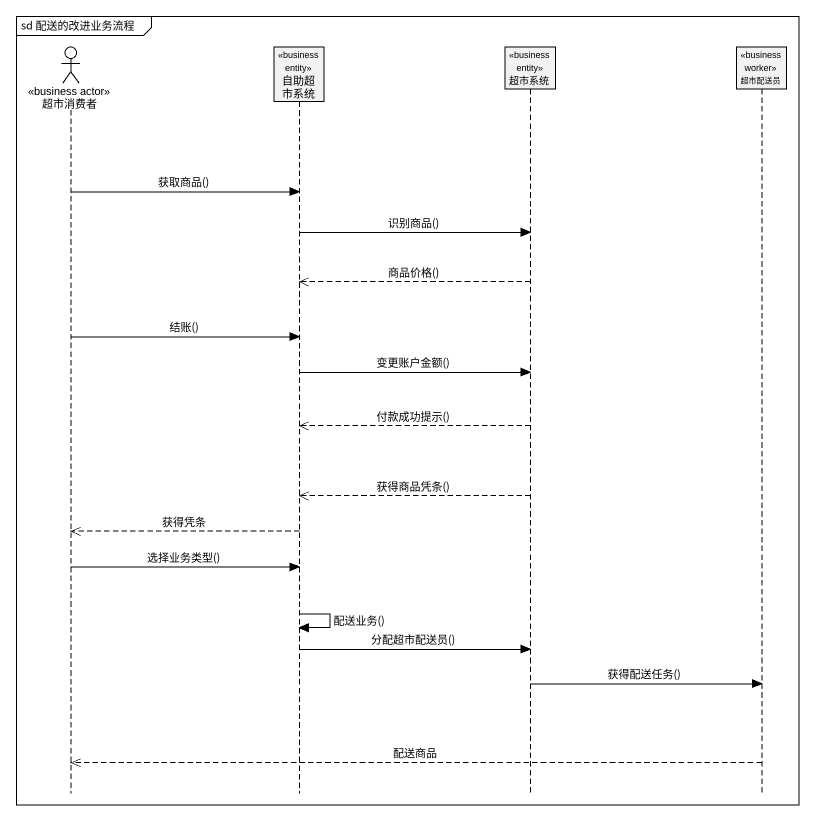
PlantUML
@startuml
mainframe sd 配送的改进业务流程
hide footbox
actor 超市消费者 <<business actor>>
participant 自助超市系统 <<business entity>>
participant 超市系统 <<business entity>>
participant 超市配送员 <<business worker>>

超市消费者 -> 自助超市系统 : 获取商品()
自助超市系统 -> 超市系统 : 识别商品()
超市系统 -->> 自助超市系统 : 商品价格()
超市消费者 -> 自助超市系统 : 结账()
自助超市系统 -> 超市系统 : 变更账户金额()
超市系统 -->> 自助超市系统 : 付款成功提示()
超市系统 -->> 自助超市系统 : 获得商品凭条()
自助超市系统 -->> 超市消费者 : 获得凭条
超市消费者 -> 自助超市系统 : 选择业务类型()
自助超市系统 -> 自助超市系统 : 配送业务()
自助超市系统 -> 超市系统 : 分配超市配送员()
超市系统 -> 超市配送员 : 获得配送任务()
超市配送员 -->> 超市消费者 : 配送商品
@enduml
